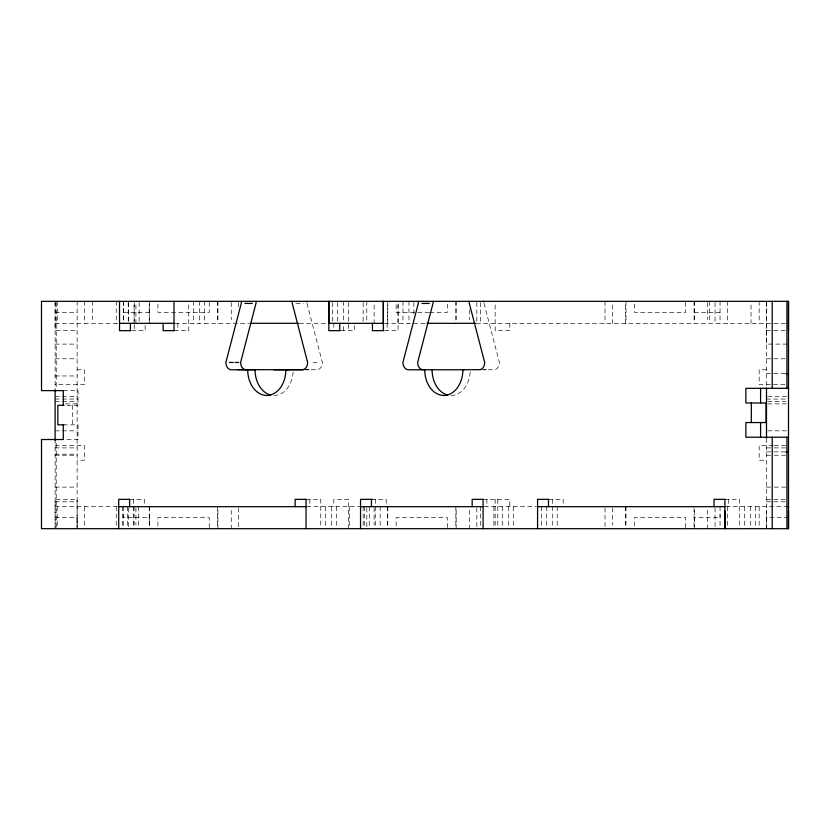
<?xml version="1.0" encoding="UTF-8"?>
<svg xmlns="http://www.w3.org/2000/svg" width="830" height="830" viewBox="0 0 830 830"><rect width="100%" height="100%" fill="white"/><g stroke="black" fill="none" stroke-linecap="round" stroke-linejoin="round"><path stroke-width="0.62" stroke-dasharray="4.15 3.11" d="M55.122 527.403L55.122 499.338L77.128 499.338L77.128 527.403M55.133 302.608L55.122 330.662L77.128 330.662M56.222 527.382L56.222 442.1M343.558 330.662L343.558 324.551M766.495 527.455L766.495 510.336M766.495 302.504L766.495 344.108L788.5 344.108M55.122 517.671L77.128 517.671M149.151 312.329L149.244 309.58M694.378 520.42L694.471 517.671L720.17 517.671L720.046 514.922M123.577 514.922L123.452 517.671L149.151 517.671L149.244 520.42M295.968 303.427L303.334 303.427M55.133 312.329L77.128 312.329M123.577 312.329L149.244 312.329M429.1 312.329L396.149 312.329L396.149 302.431M429.733 312.329L447.484 312.329L447.484 302.431M694.378 312.329L720.046 312.329M55.122 323.327L118.607 323.327M175.244 323.327L249.54 323.327M299.402 323.327L327.321 323.327M384.446 323.327L426.962 323.327M476.296 323.327L788.5 323.327M131.638 330.662L145.136 330.662L145.136 323.327M174.02 330.662L188.742 330.662L188.742 301.332M340.964 330.662L354.462 330.662L354.462 323.327M384.57 330.662L398.058 330.662L398.058 302.608L398.058 323.327M766.495 330.662L788.5 330.662M55.122 344.108L77.128 344.108M55.122 358.778L77.128 358.778M766.495 358.778L785.906 358.778M313.159 362.44L316.842 362.44M77.128 369.775L84.463 369.775L84.463 384.446L55.122 384.446M304.029 369.775L316.915 369.775A7.335 5.447 90 0 0 322.362 362.44L307.007 303.427A7.335 5.447 -90 0 1 306.913 302.909M481.068 369.775L493.954 369.775A7.335 5.447 -90 0 0 499.401 362.44L484.056 303.427A7.335 5.447 -90 0 1 483.952 302.909M766.495 369.775L759.16 369.775L759.16 384.446L788.5 384.394M766.495 373.656L785.906 373.656M55.122 375.959L77.128 375.959M63.308 390.629L78.03 390.629L78.02 405.299L63.298 405.299M55.122 396.564L77.128 396.564M767.792 396.564L788.5 396.564M55.122 399.054L77.128 399.054M766.495 399.054L788.5 399.054M55.122 401.554L77.128 401.554M767.792 401.554L785.906 401.554M65.477 403.888L77.128 403.888M767.792 403.888L788.5 403.888M63.298 424.856L78.02 424.856L78.03 439.516L63.308 439.516M55.122 430.832L77.128 430.832M767.792 430.832L788.5 430.832M55.122 445.554L84.463 445.554L84.463 460.225L77.128 460.225M773.197 445.554L759.16 445.554L759.16 460.225L766.495 460.225M774.266 445.502L788.5 445.502M55.122 447.899L77.128 447.899M766.495 447.899L772.969 447.899M774.266 447.899L788.5 447.899M766.495 451.883L785.906 451.883M55.122 454.186L77.128 454.186M55.122 455.224L77.128 455.224M766.495 455.224L772.969 455.224M774.266 455.224L788.5 455.224M55.122 487.117L77.128 487.117M766.495 487.117L772.969 487.117M774.266 487.117L788.5 487.117M129.605 499.338L144.327 499.338L144.327 505.449M306.042 499.338L320.764 499.338L320.764 527.403M371.446 499.338L386.168 499.338L386.168 505.449M483.081 499.338L509.817 499.338L509.817 506.674M548.485 499.338L563.207 499.338L563.207 505.449M724.912 499.338L739.634 499.338L739.634 527.403M766.495 499.338L788.5 499.338M55.122 501.787L77.128 501.787M766.495 501.787L788.5 501.787M55.122 506.674L117.673 506.674M306.571 506.674L361.921 506.674M484.149 506.674L536.377 506.674M725.949 506.674L788.5 506.674M788.5 517.671L766.495 517.671L766.495 521.344M484.025 369.775L486.588 369.775M305.699 369.765L309.549 369.775M694.378 309.58L694.471 312.329M766.495 301.332L766.495 387.299M766.495 438.437L766.495 528.679M759.16 301.332L759.16 323.327M759.16 506.674L759.16 528.679M755.445 506.674L755.445 528.679M751.026 304.994L751.026 323.327M750.538 506.674L750.538 528.679M744.541 506.674L744.541 528.679M728.74 499.338L728.74 506.674M727.381 301.332L727.381 323.327M727.381 506.674L727.381 528.679M720.046 301.332L720.046 323.327M720.046 506.674L720.046 528.679M715.035 302.545L715.035 323.327M715.045 507.898L715.045 528.679M709.546 301.332L709.546 319.664M707.71 302.545L707.71 319.664M707.71 510.336L707.71 528.679M694.378 301.332L694.388 319.664M694.388 510.336L694.388 528.679M694.077 301.332L694.077 323.327M694.077 507.898L694.077 528.679M685.705 302.431L685.705 312.329L634.369 312.329L634.369 302.431M685.705 527.569L685.705 517.671L634.369 517.671L634.369 528.679M625.996 301.332L625.996 323.327M625.996 506.674L625.996 528.679M625.685 304.994L625.685 323.327M625.685 506.674L625.685 525.006M612.364 304.994L612.364 323.327M612.364 507.898L612.364 525.006M605.029 301.332L605.029 323.327M605.039 507.898L605.039 528.679M557.21 506.674L557.21 527.455M552.303 499.338L552.303 528.679M546.306 506.674L546.306 527.455M541.399 506.674L541.399 527.455M513.614 506.674L513.614 528.679M509.817 323.327L509.817 330.662L495.147 330.662L495.147 301.332M508.707 506.674L508.707 528.679M502.71 506.674L502.71 528.679M497.803 499.338L497.803 527.403M495.147 499.338L495.147 527.403M493.923 506.674L493.923 527.569M486.899 499.338L486.899 506.674M480.487 302.618L480.487 323.327M480.487 506.674L480.487 527.382M476.814 302.545L476.814 323.327M476.814 507.898L476.814 528.679M469.479 309.881L469.479 319.664M469.479 510.336L469.479 528.679M456.158 301.332L456.158 319.664M456.158 510.336L456.158 528.679M455.857 301.332L455.857 323.327M455.857 506.674L455.857 528.679M447.484 527.569L447.484 517.671L396.149 517.671L396.149 528.679M413.869 302.545L413.869 314.777M408.962 301.332L408.962 323.327M402.965 301.332L402.965 323.327M387.776 301.332L387.776 323.327M387.776 506.674L387.776 528.679M387.465 304.994L387.465 323.327M387.465 506.674L387.465 525.006M387.164 323.327L387.164 330.662M380.171 506.674L380.171 527.455M375.264 499.338L375.264 528.679M374.143 304.994L374.143 323.327M374.143 507.898L374.143 525.006M369.267 506.674L369.267 527.455M366.808 301.332L366.808 323.327M366.808 507.898L366.808 528.679M364.36 506.674L364.36 527.455M363.146 302.618L363.146 323.327M363.146 506.674L363.146 527.382M349.7 506.674L349.7 527.569M348.465 302.545L348.476 330.662M348.476 528.679L348.476 499.338L333.805 499.338L333.805 506.674M343.558 301.332L343.558 322.04M337.571 302.545L337.571 323.327M336.565 506.674L336.565 528.679M333.805 323.327L333.805 329.437M332.664 302.545L332.664 323.327M331.668 506.674L331.668 528.679M325.671 506.674L325.671 528.679M309.86 499.338L309.86 506.674M238.594 302.545L238.594 308.667M238.594 507.898L238.594 528.679M231.259 302.545L231.259 319.664M231.259 510.336L231.259 528.679M217.937 301.332L217.937 319.664M217.937 510.336L217.937 528.679M217.626 301.332L217.626 323.327M217.626 506.674L217.626 528.679M209.253 302.431L209.253 312.329L157.918 312.329L157.918 302.431M209.253 527.569L209.253 517.671L157.918 517.671L157.918 528.679M204.554 301.332L204.554 323.327M199.646 301.332L199.646 323.327M193.649 301.332L193.649 323.327M177.838 323.327L177.838 330.662M149.545 301.332L149.545 323.327M149.545 506.674L149.545 528.679M149.244 304.081L149.244 323.327M149.244 506.674L149.244 525.919M139.15 302.545L139.15 323.327M138.34 506.674L138.34 528.679M135.923 304.994L135.923 323.327M135.923 507.898L135.923 525.006M134.232 302.618L134.232 322.04M134.232 324.551L134.232 330.662M134.076 304.994L134.076 323.327M134.087 506.674L134.087 525.006M133.433 499.338L133.433 528.679M128.588 302.545L128.588 322.102M128.588 507.898L128.588 528.679M128.245 302.545L128.245 323.327M127.436 506.674L127.436 527.455M123.577 301.332L123.577 323.327M123.577 506.674L123.577 528.679M123.338 301.332L123.338 323.327M122.529 506.674L122.529 527.455M116.242 301.332L116.242 323.327M116.242 506.674L116.242 528.679M92.597 301.332L92.597 319.664M84.463 301.332L84.463 323.327M84.463 506.674L84.463 528.679M77.128 301.332L77.128 528.679M77.055 517.671L77.055 528.679M72.573 405.299L72.573 424.856M57.229 301.332L57.229 323.327M57.229 506.674L57.229 528.679M56.222 302.618L56.222 389.332M55.122 301.332L55.122 389.54M55.122 439.516L55.122 528.679M293.125 372.079A25.668 19.08 90 0 1 274.128 395.443M470.164 372.079A25.668 19.069 -90 0 1 451.167 395.443"/><path stroke-width="1.25" d="M63.298 405.299L63.308 390.629L41.51 390.629L41.5 301.332L788.5 301.332L788.5 528.679L41.5 528.679L41.51 439.516L63.308 439.516L63.298 424.856M383.336 330.662L383.336 301.332L383.336 323.327M724.912 511.073L724.912 528.679L724.912 499.338M760.591 402.996L760.602 388.326M772.211 528.668L772.222 437.223M786.933 528.668L786.944 437.223M788.5 528.679L788.5 511.073M788.5 330.662L788.5 301.332M244.923 303.427L252.279 303.427M421.962 303.427L429.318 303.427M119.52 323.327L174.155 323.327M250.805 323.327L298.81 323.327M383.481 323.327L328.836 323.327L328.836 301.332L328.836 330.662L339.885 330.662M426.89 323.327L475.549 323.327M787.971 323.327L788.5 323.327M130.559 330.662L119.52 330.662L119.52 301.332M174.155 330.662L163.116 330.662L163.116 323.327M383.481 330.662L372.442 330.662L372.442 323.327M229.568 362.44L233.251 362.44M235.087 362.44L238.77 362.44M274.128 369.775L288.041 369.775M463.887 369.775L408.381 369.775A7.335 5.447 90 0 1 402.934 362.44L418.279 303.427A7.335 5.447 -90 0 0 418.507 301.332M785.906 373.656L788.5 373.656M788.5 388.326L745.88 388.326L745.869 402.996L766.049 402.996L766.049 422.553L745.869 422.553L745.88 437.223L788.5 437.223M63.993 405.299L57.851 405.299L57.851 424.856L63.993 424.856M785.906 451.883L788.5 451.883M129.75 499.338L118.711 499.338L118.711 528.679M306.187 499.338L295.138 499.338L295.138 506.674M372.805 499.338L360.542 499.338L360.542 528.679M483.226 499.338L472.177 499.338L472.177 506.674M548.62 499.338L537.581 499.338L537.581 528.679M725.057 499.338L714.018 499.338L714.018 506.674M118.711 506.674L306.187 506.674M360.542 506.674L483.226 506.674M537.581 506.674L725.057 506.674M787.971 506.674L788.5 506.674M237.712 369.651L303.137 369.765M760.591 422.553L760.602 437.223M786.933 301.321L786.944 388.326M772.211 301.321L772.222 388.326M766.495 388.056L766.495 438.167M751.326 402.996L751.326 422.553M548.485 499.338L548.485 506.674M483.081 499.338L483.081 528.679M371.446 499.338L371.446 506.674M339.74 323.327L339.74 330.662M306.042 499.338L306.042 528.679M174.02 301.332L174.02 330.662M130.414 323.327L130.414 330.662M129.605 499.338L129.605 506.674M55.122 389.893L55.122 440.616M469.106 301.332A7.335 5.447 90 0 0 469.334 303.427L484.679 362.44A7.335 5.447 90 0 1 480.217 369.651L462.881 369.775A25.668 19.069 -90 0 1 443.801 395.443A25.668 19.069 -90 0 1 424.732 369.775M483.838 301.861A7.335 5.447 -90 0 1 483.817 301.332M423.103 369.775A7.335 5.447 90 0 1 417.656 362.44L433.001 303.427A7.335 5.447 90 0 0 433.229 301.332M256.19 301.332A7.335 5.447 90 0 1 255.962 303.427L240.607 362.44A7.335 5.447 -90 0 0 246.064 369.775M306.799 301.861A7.335 5.447 -90 0 1 306.778 301.332M241.468 301.332A7.335 5.447 -90 0 1 241.24 303.427L225.885 362.44A7.335 5.447 90 0 0 231.342 369.775L255.049 369.775A25.668 19.08 90 0 0 270.653 395.018M247.693 369.775A25.668 19.08 90 0 0 266.762 395.443A25.668 19.08 90 0 0 285.842 369.775L303.178 369.651A7.335 5.447 90 0 0 307.639 362.44L292.285 303.427A7.335 5.457 -90 0 1 292.056 301.332M447.692 395.018A25.668 19.069 -90 0 1 432.088 369.775"/></g></svg>
